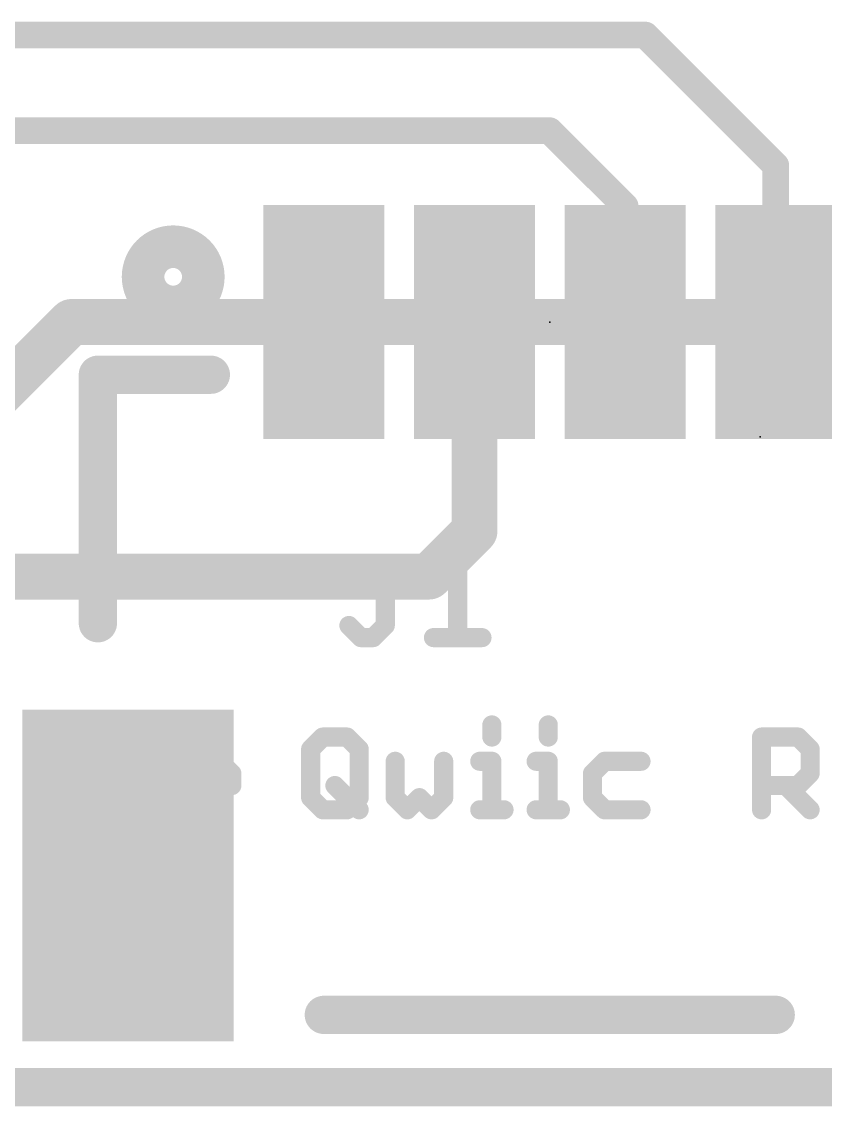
# Model space of a CAD drawing. Extents: x -29 to 79, y -27 to 74.
# Drawn here: x 35.87 to 41.2, y -0.13 to 7.07 of the extents above; entities that cross this region are included whole.
import ezdxf

# ---------------------------------------------------------------- set-up
doc = ezdxf.new("R2010")
doc.units = 0
for name, color, linetype in [('1', 12, 'CONTINUOUS'), ('16', 132, 'CONTINUOUS'), ('20', 53, 'CONTINUOUS'), ('21', 41, 'CONTINUOUS'), ('22', 40, 'CONTINUOUS'), ('23', 53, 'CONTINUOUS'), ('25', 253, 'CONTINUOUS'), ('27', 253, 'CONTINUOUS'), ('29', 253, 'CONTINUOUS'), ('31', 253, 'CONTINUOUS')]:
    doc.layers.add(name, color=color, linetype=linetype)

# ---------------------------------------------------------------- blocks, each defined once
blk = doc.blocks.new('RECT')
blk.add_solid([(-0.5, -0.5), (0.5, -0.5), (-0.5, 0.5), (0.5, 0.5)])

msp = doc.modelspace()

# ---------------------------------------------------------------- linework, layer by layer
at = {"layer": '1'}
for points, const_width in [([(32.004, 6.985), (40.005, 6.985)], 0.1778), ([(40.005, 6.985), (40.8708, 6.1192)], 0.1778), ([(39.37, 6.35), (34.29, 6.35)], 0.1778), ([(39.8708, 5.8492), (39.37, 6.35)], 0.1778), ([(40.8708, 5.0801), (40.8708, 6.1192)], 0.1778), ([(39.8708, 5.0801), (39.8708, 5.8492)], 0.1778), ([(38.8708, 5.0801), (38.8708, 3.6918)], 0.3048), ([(38.569, 3.39), (38.8708, 3.6918)], 0.3048), ([(29.972, 3.39), (38.569, 3.39)], 0.3048), ([(52.07, 0), (0, 0)], 0.254)]:
    msp.add_lwpolyline(points, dxfattribs=dict(at, const_width=const_width))
for points, const_width in [([(40.0364, 7.0164, 1), (39.9736, 6.9536)], 0.0889), ([(40.005, 6.9405, 1), (40.005, 7.0295)], 0.0889), ([(39.4014, 6.3814, 1), (39.3386, 6.3186)], 0.0889), ([(39.37, 6.3056, 1), (39.37, 6.3945)], 0.0889), ([(40.9152, 6.1192, 1), (40.8263, 6.1192)], 0.0889), ([(40.8394, 6.0878, 1), (40.9022, 6.1506)], 0.0889), ([(39.9152, 5.8492, 1), (39.8263, 5.8492)], 0.0889), ([(39.8394, 5.8178, 1), (39.9022, 5.8806)], 0.0889), ([(38.947, 5.0801, 1), (38.7946, 5.0801)], 0.1524), ([(39.8263, 5.0801, 1), (39.9152, 5.0801)], 0.0889), ([(40.8263, 5.0801, 1), (40.9152, 5.0801)], 0.0889), ([(38.9247, 3.6379, 1), (38.8169, 3.7457)], 0.1524), ([(38.7946, 3.6918, 1), (38.947, 3.6918)], 0.1524), ([(38.569, 3.3138, 1), (38.569, 3.4662)], 0.1524), ([(38.5151, 3.4439, 1), (38.6229, 3.3361)], 0.1524)]:
    msp.add_lwpolyline(points, format="xyb", dxfattribs=dict(at, const_width=const_width))
at = {"layer": '16', "const_width": 0.254}
msp.add_lwpolyline([(52.07, 0), (0, 0)], dxfattribs=at)
at = {"layer": '20', "const_width": 0.2032}
msp.add_lwpolyline([(49.784, 0), (2.54, 0)], dxfattribs=at)
at = {"layer": '21'}
for points, const_width in [([(36.8708, 5.2387, 1), (36.8708, 5.5215, 1), (36.8708, 5.2387)], 0.4), ([(36.4343, 4.7301, 1), (36.3073, 4.7301)], 0.127), ([(36.3708, 4.7936, 1), (36.3708, 4.6666)], 0.127), ([(37.1208, 4.6666, 1), (37.1208, 4.7936)], 0.127), ([(36.3073, 3.0801, 1), (36.4343, 3.0801)], 0.127), ([(37.8708, 0.5436, 1), (37.8708, 0.4166)], 0.127), ([(40.8708, 0.4166, 1), (40.8708, 0.5436)], 0.127)]:
    msp.add_lwpolyline(points, format="xyb", dxfattribs=dict(at, const_width=const_width))
at = {"layer": '21', "const_width": 0.254}
for points in [[(36.3708, 3.0801), (36.3708, 4.7301)], [(36.3708, 4.7301), (37.1208, 4.7301)], [(37.8708, 0.4801), (40.8708, 0.4801)]]:
    msp.add_lwpolyline(points, dxfattribs=at)
at = {"layer": '22', "const_width": 0.3048}
for points in [[(34.925, 3.81), (36.195, 5.08)], [(42.545, 5.08), (36.195, 5.08)]]:
    msp.add_lwpolyline(points, dxfattribs=at)
at = {"layer": '22', "const_width": 0.1524}
for points in [[(36.195, 5.1562, 1), (36.195, 5.0038)], [(36.2489, 5.0261, 1), (36.1411, 5.1339)]]:
    msp.add_lwpolyline(points, format="xyb", dxfattribs=at)
at = {"layer": '23'}
for p in [(39.3708, 5.0801), (40.767, 4.318)]:
    msp.add_point(p, dxfattribs=at)
at = {"layer": '25', "const_width": 0.127}
for points in [[(38.1983, 3.4676), (38.3593, 3.4676)], [(38.2788, 3.0651), (38.2788, 3.4676)], [(38.5986, 3.3066), (38.7596, 3.4676)], [(38.7596, 3.4676), (38.7596, 2.9846)], [(38.0373, 3.0651), (38.1178, 2.9846)], [(38.1983, 2.9846), (38.2788, 3.0651)], [(38.1178, 2.9846), (38.1983, 2.9846)], [(38.5986, 2.9846), (38.9206, 2.9846)]]:
    msp.add_lwpolyline(points, dxfattribs=at)
at = {"layer": '25', "const_width": 0.0635}
for points in [[(38.1983, 3.4994, 1), (38.1983, 3.4359)], [(38.3105, 3.4676, 1), (38.247, 3.4676)], [(38.3593, 3.4359, 1), (38.3593, 3.4994)], [(38.7913, 3.4676, 1), (38.7278, 3.4676)], [(38.782, 3.4452, 1), (38.7371, 3.4901)], [(38.5761, 3.3291, 1), (38.621, 3.2842)], [(38.0597, 3.0876, 1), (38.0148, 3.0427)], [(38.247, 3.0651, 1), (38.3105, 3.0651)], [(38.3012, 3.0427, 1), (38.2563, 3.0876)], [(38.1178, 3.0164, 1), (38.1178, 2.9529)], [(38.0953, 2.9622, 1), (38.1402, 3.0071)], [(38.1758, 3.0071, 1), (38.2207, 2.9622)], [(38.1983, 2.9529, 1), (38.1983, 3.0164)], [(38.5986, 3.0164, 1), (38.5986, 2.9529)], [(38.9206, 2.9529, 1), (38.9206, 3.0164)], [(38.7278, 2.9846, 1), (38.7913, 2.9846)]]:
    msp.add_lwpolyline(points, format="xyb", dxfattribs=at)
at = {"layer": '27', "const_width": 0.127}
for points in [[(38.9864, 2.4051), (38.9864, 2.3246)], [(39.3606, 2.4051), (39.3606, 2.3246)], [(36.5637, 2.3245), (36.6442, 2.3245)], [(36.6442, 2.3245), (36.6442, 1.8415)], [(37.7833, 2.2441), (37.8638, 2.3246)], [(37.8638, 2.3246), (38.0248, 2.3246)], [(38.0248, 2.3246), (38.1053, 2.2441)], [(40.7769, 1.8416), (40.7769, 2.3246)], [(40.7769, 2.3246), (41.0184, 2.3246)], [(41.0184, 2.3246), (41.0989, 2.2441)], [(37.7833, 1.9221), (37.7833, 2.2441)], [(38.1053, 2.2441), (38.1053, 1.9221)], [(41.0989, 2.2441), (41.0989, 2.0831)], [(36.0829, 2.1635), (36.0024, 2.083)], [(36.3244, 2.1635), (36.0829, 2.1635)], [(36.3244, 1.761), (36.3244, 2.1635)], [(36.9379, 2.083), (37.0184, 2.1635)], [(37.0184, 2.1635), (37.1794, 2.1635)], [(37.1794, 2.1635), (37.2599, 2.083)], [(38.3446, 2.1636), (38.3446, 1.9221)], [(38.6666, 1.9221), (38.6666, 2.1636)], [(38.9059, 2.1636), (38.9864, 2.1636)], [(38.9864, 2.1636), (38.9864, 1.8416)], [(39.2801, 2.1636), (39.3606, 2.1636)], [(39.3606, 2.1636), (39.3606, 1.8416)], [(39.7348, 2.1636), (39.6543, 2.0831)], [(39.9763, 2.1636), (39.7348, 2.1636)], [(36.0024, 2.083), (36.0024, 1.922)], [(36.9379, 1.922), (36.9379, 2.083)], [(37.2599, 2.083), (37.2599, 2.0025)], [(39.6543, 2.0831), (39.6543, 1.9221)], [(41.0989, 2.0831), (41.0184, 2.0026)], [(37.2599, 2.0025), (36.9379, 2.0025)], [(37.9443, 2.0026), (38.1053, 1.8416)], [(41.0184, 2.0026), (40.7769, 2.0026)], [(40.9379, 2.0026), (41.0989, 1.8416)], [(36.0024, 1.922), (36.0829, 1.8415)], [(37.0184, 1.8415), (36.9379, 1.922)], [(37.8638, 1.8416), (37.7833, 1.9221)], [(38.1053, 1.9221), (38.0248, 1.8416)], [(38.3446, 1.9221), (38.4251, 1.8416)], [(38.4251, 1.8416), (38.5056, 1.9221)], [(38.5056, 1.9221), (38.5861, 1.8416)], [(38.5861, 1.8416), (38.6666, 1.9221)], [(39.6543, 1.9221), (39.7348, 1.8416)], [(36.0829, 1.8415), (36.3244, 1.8415)], [(36.5637, 1.8415), (36.7247, 1.8415)], [(37.1794, 1.8415), (37.0184, 1.8415)], [(38.0248, 1.8416), (37.8638, 1.8416)], [(38.9059, 1.8416), (39.0669, 1.8416)], [(39.2801, 1.8416), (39.4411, 1.8416)], [(39.7348, 1.8416), (39.9763, 1.8416)], [(36.2439, 1.6805), (36.3244, 1.761)], [(36.1634, 1.6805), (36.2439, 1.6805)]]:
    msp.add_lwpolyline(points, dxfattribs=at)
at = {"layer": '27', "const_width": 0.0635}
for points in [[(39.0182, 2.4051, 1), (38.9547, 2.4051)], [(39.3924, 2.4051, 1), (39.3289, 2.4051)], [(36.5637, 2.3563, 1), (36.5637, 2.2928)], [(36.676, 2.3245, 1), (36.6125, 2.3245)], [(36.6442, 2.2928, 1), (36.6442, 2.3563)], [(37.8638, 2.3564, 1), (37.8638, 2.2929)], [(37.8862, 2.3022, 1), (37.8413, 2.3471)], [(38.0472, 2.3471, 1), (38.0023, 2.3022)], [(38.0248, 2.2929, 1), (38.0248, 2.3564)], [(40.8087, 2.3246, 1), (40.7452, 2.3246)], [(40.7769, 2.3564, 1), (40.7769, 2.2929)], [(41.0409, 2.3471, 1), (40.996, 2.3022)], [(41.0184, 2.2929, 1), (41.0184, 2.3564)], [(37.815, 2.2441, 1), (37.7515, 2.2441)], [(38.137, 2.2441, 1), (38.0735, 2.2441)], [(38.9547, 2.3246, 1), (39.0182, 2.3246)], [(39.3289, 2.3246, 1), (39.3924, 2.3246)], [(41.1307, 2.2441, 1), (41.0672, 2.2441)], [(37.7608, 2.2666, 1), (37.8057, 2.2217)], [(38.0828, 2.2217, 1), (38.1277, 2.2666)], [(41.0765, 2.2217, 1), (41.1214, 2.2666)], [(36.0829, 2.1953, 1), (36.0829, 2.1318)], [(36.1054, 2.1411, 1), (36.0605, 2.186)], [(36.3562, 2.1635, 1), (36.2927, 2.1635)], [(36.3244, 2.1318, 1), (36.3244, 2.1953)], [(37.0184, 2.1953, 1), (37.0184, 2.1318)], [(37.0409, 2.1411, 1), (36.996, 2.186)], [(37.2019, 2.186, 1), (37.157, 2.1411)], [(37.1794, 2.1318, 1), (37.1794, 2.1953)], [(38.3763, 2.1636, 1), (38.3128, 2.1636)], [(38.6983, 2.1636, 1), (38.6348, 2.1636)], [(38.9059, 2.1954, 1), (38.9059, 2.1319)], [(39.0182, 2.1636, 1), (38.9547, 2.1636)], [(38.9864, 2.1319, 1), (38.9864, 2.1954)], [(39.2801, 2.1954, 1), (39.2801, 2.1319)], [(39.3924, 2.1636, 1), (39.3289, 2.1636)], [(39.3606, 2.1319, 1), (39.3606, 2.1954)], [(39.7348, 2.1954, 1), (39.7348, 2.1319)], [(39.7573, 2.1412, 1), (39.7124, 2.1861)], [(39.9763, 2.1319, 1), (39.9763, 2.1954)], [(36.0342, 2.083, 1), (35.9707, 2.083)], [(35.98, 2.1055, 1), (36.0249, 2.0606)], [(36.9697, 2.083, 1), (36.9062, 2.083)], [(36.9155, 2.1055, 1), (36.9604, 2.0606)], [(37.2917, 2.083, 1), (37.2282, 2.083)], [(37.2375, 2.0606, 1), (37.2824, 2.1055)], [(39.6861, 2.0831, 1), (39.6226, 2.0831)], [(39.6319, 2.1056, 1), (39.6768, 2.0607)], [(41.0672, 2.0831, 1), (41.1307, 2.0831)], [(41.1214, 2.0607, 1), (41.0765, 2.1056)], [(36.9379, 2.0343, 1), (36.9379, 1.9708)], [(37.2282, 2.0025, 1), (37.2917, 2.0025)], [(37.2599, 1.9708, 1), (37.2599, 2.0343)], [(37.9667, 2.0251, 1), (37.9218, 1.9802)], [(40.7769, 2.0344, 1), (40.7769, 1.9709)], [(40.9604, 2.0251, 1), (40.9155, 1.9802)], [(40.996, 2.0251, 1), (41.0409, 1.9802)], [(41.0184, 1.9709, 1), (41.0184, 2.0344)], [(36.0249, 1.9445, 1), (35.98, 1.8995)], [(35.9707, 1.922, 1), (36.0342, 1.922)], [(36.9604, 1.9445, 1), (36.9155, 1.8995)], [(36.9062, 1.922, 1), (36.9697, 1.922)], [(37.7515, 1.9221, 1), (37.815, 1.9221)], [(37.8057, 1.9446, 1), (37.7608, 1.8997)], [(38.0735, 1.9221, 1), (38.137, 1.9221)], [(38.1277, 1.8997, 1), (38.0828, 1.9446)], [(38.3128, 1.9221, 1), (38.3763, 1.9221)], [(38.367, 1.9446, 1), (38.3221, 1.8997)], [(38.528, 1.9446, 1), (38.4831, 1.8997)], [(38.528, 1.8997, 1), (38.4831, 1.9446)], [(38.6348, 1.9221, 1), (38.6983, 1.9221)], [(38.689, 1.8997, 1), (38.6441, 1.9446)], [(39.6226, 1.9221, 1), (39.6861, 1.9221)], [(39.6768, 1.9446, 1), (39.6319, 1.8997)], [(36.0829, 1.8733, 1), (36.0829, 1.8098)], [(36.0605, 1.819, 1), (36.1054, 1.864)], [(36.3244, 1.8098, 1), (36.3244, 1.8733)], [(36.5637, 1.8733, 1), (36.5637, 1.8098)], [(36.6125, 1.8415, 1), (36.676, 1.8415)], [(36.7247, 1.8098, 1), (36.7247, 1.8733)], [(37.0184, 1.8733, 1), (37.0184, 1.8098)], [(36.996, 1.819, 1), (37.0409, 1.864)], [(37.1794, 1.8098, 1), (37.1794, 1.8733)], [(37.8638, 1.8734, 1), (37.8638, 1.8099)], [(37.8413, 1.8192, 1), (37.8862, 1.8641)], [(38.0023, 1.8641, 1), (38.0472, 1.8192)], [(38.0248, 1.8099, 1), (38.0248, 1.8734)], [(38.0828, 1.8192, 1), (38.1277, 1.8641)], [(38.4026, 1.8641, 1), (38.4475, 1.8192)], [(38.4026, 1.8192, 1), (38.4475, 1.8641)], [(38.5636, 1.8641, 1), (38.6085, 1.8192)], [(38.5636, 1.8192, 1), (38.6085, 1.8641)], [(38.9059, 1.8734, 1), (38.9059, 1.8099)], [(38.9547, 1.8416, 1), (39.0182, 1.8416)], [(39.0669, 1.8099, 1), (39.0669, 1.8734)], [(39.2801, 1.8734, 1), (39.2801, 1.8099)], [(39.3289, 1.8416, 1), (39.3924, 1.8416)], [(39.4411, 1.8099, 1), (39.4411, 1.8734)], [(39.7348, 1.8734, 1), (39.7348, 1.8099)], [(39.7124, 1.8192, 1), (39.7573, 1.8641)], [(39.9763, 1.8099, 1), (39.9763, 1.8734)], [(40.7452, 1.8416, 1), (40.8087, 1.8416)], [(41.0765, 1.8192, 1), (41.1214, 1.8641)], [(36.3469, 1.7385, 1), (36.302, 1.7835)], [(36.1634, 1.7122, 1), (36.1634, 1.6487)], [(36.2215, 1.7029, 1), (36.2664, 1.658)], [(36.2439, 1.6487, 1), (36.2439, 1.7122)], [(36.2927, 1.761, 1), (36.3562, 1.761)]]:
    msp.add_lwpolyline(points, format="xyb", dxfattribs=at)

# ---------------------------------------------------------------- block references
at = {"layer": '1'}
for p, xscale, yscale in [((37.8708, 5.0801), 0.6, 1.35), ((38.8708, 5.0801), 0.6, 1.35), ((39.8708, 5.0801), 0.6, 1.35), ((40.8708, 5.0801), 0.6, 1.35), ((36.5708, 1.4051), 1.2, 2)]:
    msp.add_blockref('RECT', p, dxfattribs=dict(at, xscale=xscale, yscale=yscale))
at = {"layer": '29'}
for p, xscale, yscale in [((37.8708, 5.0801), 0.8032, 1.5532), ((38.8708, 5.0801), 0.8032, 1.5532), ((39.8708, 5.0801), 0.8032, 1.5532), ((40.8708, 5.0801), 0.8032, 1.5532), ((36.5708, 1.4051), 1.4032, 2.2032)]:
    msp.add_blockref('RECT', p, dxfattribs=dict(at, xscale=xscale, yscale=yscale))
at = {"layer": '31'}
for p, xscale, yscale in [((37.8708, 5.0801), 0.6, 1.35), ((38.8708, 5.0801), 0.6, 1.35), ((39.8708, 5.0801), 0.6, 1.35), ((40.8708, 5.0801), 0.6, 1.35), ((36.5708, 1.4051), 1.2, 2)]:
    msp.add_blockref('RECT', p, dxfattribs=dict(at, xscale=xscale, yscale=yscale))

doc.saveas('drawing.dxf')
